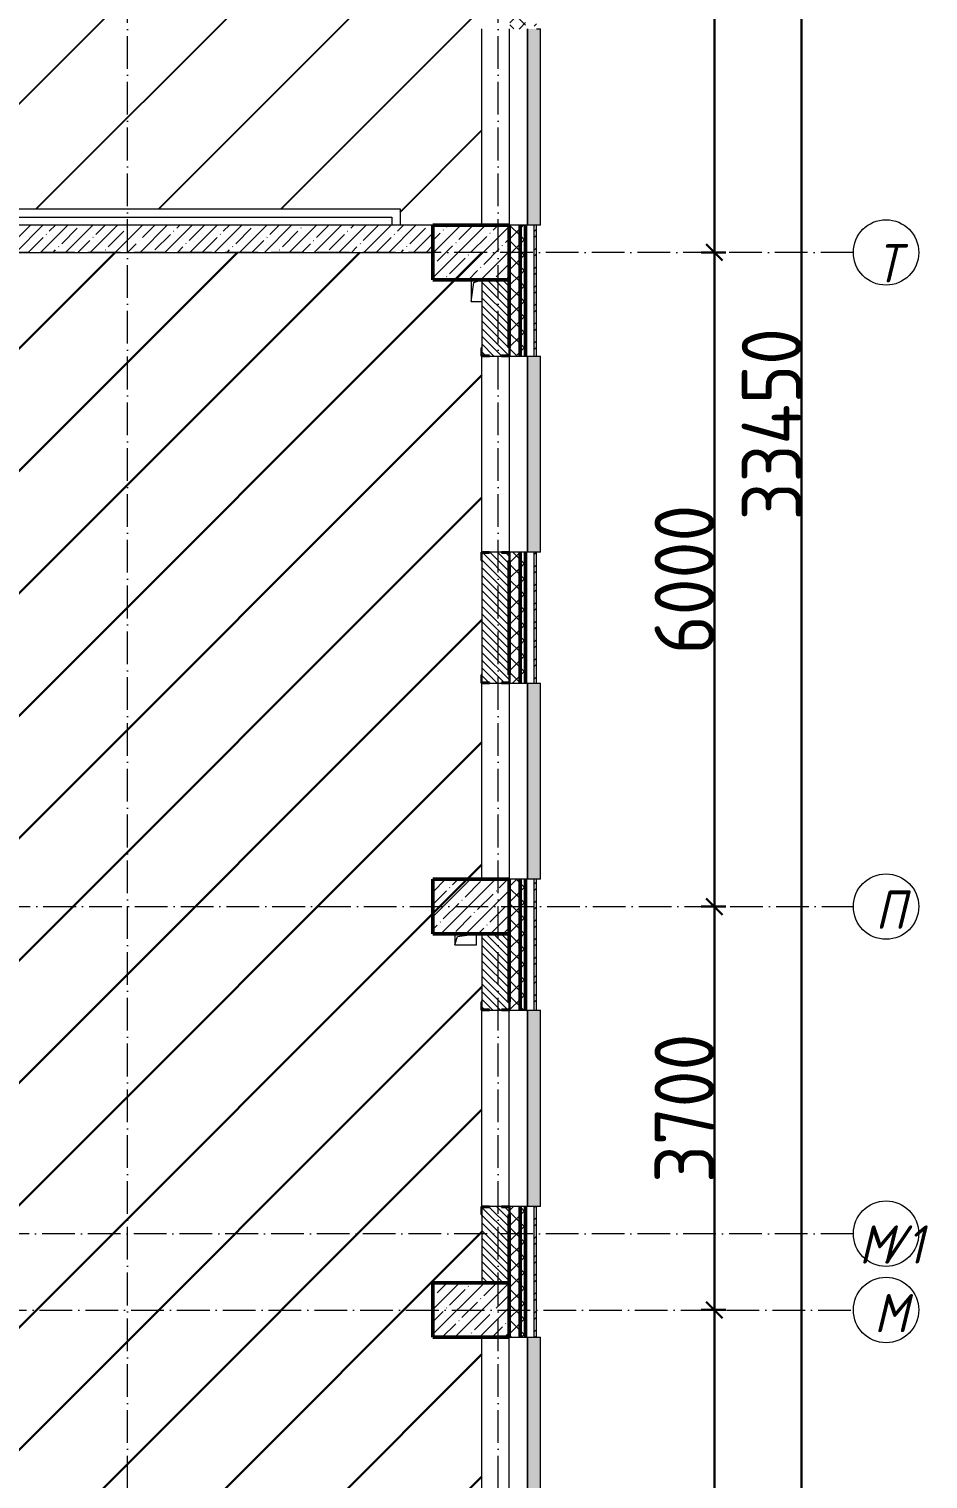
# Model space of a CAD drawing. Header units: millimetres. Extents: x -17017 to 628417, y -109036 to 199237.
# Drawn here: x 302916 to 311163, y -65632 to -52332 of the extents above; entities that cross this region are included whole.
import ezdxf

# ---------------------------------------------------------------- set-up
doc = ezdxf.new("R2010")
doc.units = ezdxf.units.MM
doc.linetypes.add('50_200_ШТРИХ_1Т_ш5_п1_п1_', pattern=[700, 500, -100, 0, -100])
for name, color, linetype, lineweight in [('A-____-____-DIMS', 7, 'Continuous', 9), ('A-DETL-____-OTLN-4', 7, 'Continuous', 18), ('A-GENM-____-MCUT', 7, 'Continuous', 25), ('A-GENM-____-OTLN', 7, 'Continuous', 9), ('A-GENM-____-OTLN-1', 7, 'Continuous', 25), ('A-GLAZ-____-OTLN', 7, 'Continuous', 9), ('A-WALL-____-MCUT-1', 7, 'Continuous', 9), ('A-WALL-____-MCUT-2', 7, 'Continuous', 50), ('A-WALL-____-MCUT-3', 7, 'Continuous', 9), ('A-WALL-____-OTLN', 7, 'Continuous', 9), ('A-WALL-____-PATT-1', 7, 'Continuous', 9), ('A-WALL-FNSH-MCUT-1', 7, 'Continuous', 9), ('S-COLS-____-MCUT', 7, 'Continuous', 50), ('S-COLS-____-OTLN', 7, 'Continuous', 9), ('S-GRID-____-IDEN', 7, 'Continuous', 9), ('S-GRID-____-OTLN-1', 7, '50_200_ШТРИХ_1Т_ш5_п1_п1_', 9), ('стяжа', 7, 'Continuous', 30)]:
    doc.layers.add(name, color=color, linetype=linetype, lineweight=lineweight)
doc.layers.add('A-GLAZ-____-OTLN-1', color=7, linetype='Continuous', lineweight=9, true_color=0xc0c0c0)
doc.styles.add('ISOCPEUR_I', font='isocpeui.ttf', dxfattribs={"width": 0.9, "height": 2.5})
doc.styles.add('ISOCPEUR_I_9', font='isocpeui.ttf', dxfattribs={"width": 0.9, "height": 250})
doc.styles.add('СПДС', font='isocpeur.ttf', dxfattribs={"width": 0.9})
doc.dimstyles.new('ISO-2_5_0_9К_БОЛЬШОЙ_ОСИ', dxfattribs={"dimscale": 304.8, "dimtxt": 248.995294, "dimasz": 0.492126, "dimexe": 0.393701, "dimexo": 0, "dimgap": 0, "dimtad": 1, "dimdec": 0, "dimzin": 0, "dimdsep": 46, "dimtxsty": 'ISOCPEUR_I_9', "dimblk1": 'OBLIQUE', "dimblk2": 'OBLIQUE', "dimsah": 1, "dimcen": 0.09, "dimdle": 0.393701, "dimazin": 0, "dimtfac": 1, "dimtdec": 4, "dimtix": 1, "dimtmove": 0, "dimatfit": 3, "dimfxl": 1, "dimtvp": 1, "dimtolj": 1, "dimtzin": 0, "dimarcsym": 2})
pattern_1 = [(45, (283770.71, -86863.46), (-70.71068, 70.71068), []), (135, (283770.71, -86863.46), (-70.71068, -70.71068), [])]
pattern_2 = [(135, (283770.707, -86863.456), (-35.35534, -35.35534), [])]

# ---------------------------------------------------------------- blocks, each defined once
blk = doc.blocks.new('BSC_Колонна _Прямоугольная - 500х700-25976089-АР1_План отверстий 3 этажа в осях 1-64_А-ГГ')
at = {"layer": 'S-COLS-____-OTLN'}
h = blk.add_hatch(dxfattribs=at)
h.set_pattern_fill('FP_40', color=256, style=0, pattern_type=2)
h.set_pattern_definition([(315, (-32481.04, 23200), (114.04925, 114.04925), []), (315, (-32481.04, 23085.95), (114.04925, 114.04925), [201.613, -40.323, 3.353, -36.97])])
h.paths.add_polyline_path([(-250, 350), (-250, -350), (250, -350), (250, 350)], flags=0)
at = {"layer": 'S-COLS-____-MCUT'}
for p, q in [((250, 350), (-250, 350)), ((-250, 350), (-250, -350)), ((250, -350), (250, 350)), ((-250, -350), (250, -350))]:
    blk.add_line(p, q, dxfattribs=at)
blk = doc.blocks.new('BSC_Колонна _Прямоугольная - 500х700-V126-АР1_План отверстий 3 этажа в осях 1-64_А-ГГ')
at = {"layer": 'S-COLS-____-OTLN'}
h = blk.add_hatch(dxfattribs=at)
h.set_pattern_fill('FP_149', color=256, style=0, pattern_type=2)
h.set_pattern_definition([(315, (-22781.04, 23200), (114.04925, 114.04925), []), (315, (-22781.04, 23085.95), (114.04925, 114.04925), [201.613, -40.323, 3.353, -36.97])])
h.paths.add_polyline_path([(-250, 350), (-250, -350), (250, -350), (250, 350)], flags=0)
at = {"layer": 'S-COLS-____-MCUT'}
for p, q in [((250, 350), (-250, 350)), ((-250, 350), (-250, -350)), ((250, -350), (250, 350)), ((-250, -350), (250, -350))]:
    blk.add_line(p, q, dxfattribs=at)
blk = doc.blocks.new('BSC_Колонна _Прямоугольная - 500х700-V127-АР1_План отверстий 3 этажа в осях 1-64_А-ГГ')
at = {"layer": 'S-COLS-____-OTLN'}
h = blk.add_hatch(dxfattribs=at)
h.set_pattern_fill('FP_150', color=256, style=0, pattern_type=2)
h.set_pattern_definition([(315, (-26481.04, 23200), (114.04925, 114.04925), []), (315, (-26481.04, 23085.95), (114.04925, 114.04925), [201.613, -40.323, 3.353, -36.97])])
h.paths.add_polyline_path([(-250, 237), (-250, -350), (250, -350), (250, 350), (-250, 350)], flags=0)
at = {"layer": 'S-COLS-____-MCUT'}
for p, q in [((250, 350), (-250, 350)), ((-250, 350), (-250, -350)), ((250, -350), (250, 350)), ((-250, -350), (250, -350))]:
    blk.add_line(p, q, dxfattribs=at)
blk = doc.blocks.new('Фахверк_СКБ_Уголок - 250_2700-27497298-АР1_План отверстий 3 этажа в осях 1-64_А-ГГ')
at = {"layer": 'A-GENM-____-MCUT'}
for p, q in [((200, 181), (125, 181)), ((125, 181), (125, 106)), ((131, 106), (131, 175)), ((131, 175), (200, 175)), ((200, 175), (200, 181)), ((125, 106), (131, 106)), ((131, -6), (125, -6)), ((125, -6), (125, -81)), ((125, -81), (200, -81)), ((131, -75), (131, -6)), ((200, -75), (131, -75)), ((200, -81), (200, -75))]:
    blk.add_line(p, q, dxfattribs=at)
blk = doc.blocks.new('AR_Отверстие прямоугольное _в плите_ - AR_Отверстие прямоугольное _в плите_-30510803-АР1_План отверстий 3 этажа в осях 1-64_А-ГГ')
at = {"layer": 'A-GENM-____-OTLN'}
for p, q in [((-50, 100), (-50, -100)), ((-50, -100), (-25, 75)), ((-25, 75), (50, 100)), ((-50, -100), (50, -100))]:
    blk.add_line(p, q, dxfattribs=at)
blk = doc.blocks.new('AR_Отверстие прямоугольное _в плите_ - AR_Отверстие прямоугольное _в плите_-V183-АР1_План отверстий 3 этажа в осях 1-64_А-ГГ')
at = {"layer": 'A-GENM-____-OTLN'}
for p, q in [((-100, 50), (-100, -50)), ((-100, -50), (-75, 25)), ((-75, 25), (100, 50)), ((100, -50), (100, 50)), ((-100, -50), (100, -50))]:
    blk.add_line(p, q, dxfattribs=at)
blk = doc.blocks.new('Отлив_СКБ - Отлив витража_120_НВФ-31885687-АР1_План отверстий 3 этажа в осях 1-64_А-ГГ')
at = {"layer": 'A-GLAZ-____-OTLN-1'}
for points in [[(0, 0), (0, -2), (1800, -2), (1800, 0), (534, 0)], [(0, -2), (0, -120), (1800, -120), (1800, -2), (534, -2)]]:
    blk.add_hatch(color=256, dxfattribs=at).paths.add_polyline_path(points, flags=0)
at = {"layer": 'A-GLAZ-____-OTLN'}
for p, q in [((0, 0), (1800, 0)), ((1800, -2), (0, -2)), ((0, -120), (0, -83)), ((0, -120), (1800, -120)), ((1800, -83), (1800, -120))]:
    blk.add_line(p, q, dxfattribs=at)
blk = doc.blocks.new('Ось сетки - Круг_Ø6_00__ISO-2_5_0_9K_-25732049-АР1_План отверстий 3 этажа в осях 1-64_А-ГГ')
at = {"layer": 'S-GRID-____-IDEN'}
blk.add_circle((0, 0), 3, dxfattribs=at)
blk = doc.blocks.new('_Oblique')
at = {"color": 0, "linetype": 'ByBlock', "lineweight": -2}
blk.add_line((-0.5, -0.5), (0.5, 0.5), dxfattribs=at)
blk = doc.blocks.new('*D2968')
at = {"layer": 'A-____-____-DIMS', "color": 0, "lineweight": -2, "transparency": 16777216}
for p, q in [((309203, -48262), (309203, -54502)), ((309309, -48382), (309083, -48382)), ((309309, -54382), (309083, -54382))]:
    blk.add_line(p, q, dxfattribs=at)
at = {"layer": 'Defpoints', "color": 0, "transparency": 16777216}
for p in [(309309, -48382), (309203, -54382), (309309, -54382)]:
    blk.add_point(p, dxfattribs=at)
at = {"layer": 'A-____-____-DIMS', "color": 0, "lineweight": -2, "transparency": 16777216, "xscale": 150, "yscale": 150, "zscale": 150}
for p, rotation in [((309203, -48382), 90), ((309203, -54382), 270)]:
    blk.add_blockref('_Oblique', p, dxfattribs=dict(at, rotation=rotation))
at = {"layer": 'A-____-____-DIMS', "color": 0, "transparency": 16777216, "insert": (308929, -51382), "char_height": 548.6, "attachment_point": 5, "rotation": 90, "style": 'СПДС'}
blk.add_mtext('\\A1;6000', dxfattribs=at)
blk = doc.blocks.new('*D2969')
at = {"layer": 'A-____-____-DIMS', "color": 0, "lineweight": -2, "transparency": 16777216}
for p, q in [((309203, -54262), (309203, -60502)), ((309309, -54382), (309083, -54382)), ((309309, -60382), (309083, -60382))]:
    blk.add_line(p, q, dxfattribs=at)
at = {"layer": 'Defpoints', "color": 0, "transparency": 16777216}
for p in [(309309, -54382), (309203, -60382), (309309, -60382)]:
    blk.add_point(p, dxfattribs=at)
at = {"layer": 'A-____-____-DIMS', "color": 0, "lineweight": -2, "transparency": 16777216, "xscale": 150, "yscale": 150, "zscale": 150}
for p, rotation in [((309203, -54382), 90), ((309203, -60382), 270)]:
    blk.add_blockref('_Oblique', p, dxfattribs=dict(at, rotation=rotation))
at = {"layer": 'A-____-____-DIMS', "color": 0, "transparency": 16777216, "insert": (308929, -57382), "char_height": 548.6, "attachment_point": 5, "rotation": 90, "style": 'СПДС'}
blk.add_mtext('\\A1;6000', dxfattribs=at)
blk = doc.blocks.new('*D2970')
at = {"layer": 'A-____-____-DIMS', "color": 0, "lineweight": -2, "transparency": 16777216}
for p, q in [((309203, -60262), (309203, -64202)), ((309309, -60382), (309083, -60382)), ((309309, -64082), (309083, -64082))]:
    blk.add_line(p, q, dxfattribs=at)
at = {"layer": 'Defpoints', "color": 0, "transparency": 16777216}
for p in [(309309, -60382), (309203, -64082), (309309, -64082)]:
    blk.add_point(p, dxfattribs=at)
at = {"layer": 'A-____-____-DIMS', "color": 0, "lineweight": -2, "transparency": 16777216, "xscale": 150, "yscale": 150, "zscale": 150}
for p, rotation in [((309203, -60382), 90), ((309203, -64082), 270)]:
    blk.add_blockref('_Oblique', p, dxfattribs=dict(at, rotation=rotation))
at = {"layer": 'A-____-____-DIMS', "color": 0, "transparency": 16777216, "insert": (308929, -62232), "char_height": 548.6, "attachment_point": 5, "rotation": 90, "style": 'СПДС'}
blk.add_mtext('\\A1;3700', dxfattribs=at)
blk = doc.blocks.new('*D2971')
at = {"layer": 'A-____-____-DIMS', "color": 0, "lineweight": -2, "transparency": 16777216}
for p, q in [((309203, -63962), (309203, -69502)), ((309309, -64082), (309083, -64082)), ((309309, -69382), (309083, -69382))]:
    blk.add_line(p, q, dxfattribs=at)
at = {"layer": 'Defpoints', "color": 0, "transparency": 16777216}
for p in [(309309, -64082), (309203, -69382), (309309, -69382)]:
    blk.add_point(p, dxfattribs=at)
at = {"layer": 'A-____-____-DIMS', "color": 0, "lineweight": -2, "transparency": 16777216, "xscale": 150, "yscale": 150, "zscale": 150}
for p, rotation in [((309203, -64082), 90), ((309203, -69382), 270)]:
    blk.add_blockref('_Oblique', p, dxfattribs=dict(at, rotation=rotation))
at = {"layer": 'A-____-____-DIMS', "color": 0, "transparency": 16777216, "insert": (308929, -66732), "char_height": 548.6, "attachment_point": 5, "rotation": 90, "style": 'СПДС'}
blk.add_mtext('\\A1;5300', dxfattribs=at)
blk = doc.blocks.new('*D2973')
at = {"layer": 'A-____-____-DIMS', "color": 0, "lineweight": -2, "transparency": 16777216}
for p, q in [((309897, -39232), (310123, -39232)), ((310003, -72802), (310003, -39112)), ((309897, -72682), (310123, -72682))]:
    blk.add_line(p, q, dxfattribs=at)
at = {"layer": 'Defpoints', "color": 0, "transparency": 16777216}
for p in [(309897, -39232), (310003, -39232), (309897, -72682)]:
    blk.add_point(p, dxfattribs=at)
at = {"layer": 'A-____-____-DIMS', "color": 0, "lineweight": -2, "transparency": 16777216, "xscale": 150, "yscale": 150, "zscale": 150}
for p, rotation in [((310003, -39232), 90), ((310003, -72682), 270)]:
    blk.add_blockref('_Oblique', p, dxfattribs=dict(at, rotation=rotation))
at = {"layer": 'A-____-____-DIMS', "color": 0, "transparency": 16777216, "insert": (309729, -55957), "char_height": 548.6, "attachment_point": 5, "rotation": 90, "style": 'СПДС'}
blk.add_mtext('\\A1;33450', dxfattribs=at)
blk = doc.blocks.new('3эт')
at = {"layer": 'S-GRID-____-OTLN-1', "color": 251, "ltscale": 0.6, "true_color": 0x636466}
for p, q in [((303820.7, -91346.1), (303820.7, -36982.5)), ((307220.7, -91346.1), (307220.7, -36982.5)), ((310478.4, -54382.4), (279101.9, -54382.4)), ((279101.9, -60382.4), (310478.4, -60382.4)), ((310478.4, -63382.4), (279101.9, -63382.4)), ((291670.7, -64082.4), (310478.4, -64082.4))]:
    blk.add_line(p, q, dxfattribs=at)
at = {"layer": 'S-GRID-____-IDEN', "char_height": 350, "attachment_point": 1, "style": 'ISOCPEUR_I'}
for s, insert, width in [('\\fISOCPEUR|b0|i1|c204|p34|;\\W.9;Т', (310685.6, -54306.3), 223.671), ('\\fISOCPEUR|b0|i1|c204|p34|;\\W.9;П', (310680.5, -60235.8), 223.671), ('\\fISOCPEUR|b0|i1|c204|p34|;\\W.9;М', (310530.8, -63306.3), 252.532), ('/1', (310739.2, -63306.3), 346.329), ('\\fISOCPEUR|b0|i1|c204|p34|;\\W.9;М', (310668.8, -63935.8), 252.532)]:
    blk.add_mtext(s, dxfattribs=dict(at, insert=insert, width=width))
at = {"layer": 'A-____-____-DIMS'}
for base, p1, p2, override, picture, middle in [((310003.2, -39232.4), (309897.2, -72682.4), (309897.2, -39232.4), {"dimtxt": 1.8, "dimpost": '<>', "dimtxsty": 'СПДС', "dimfxl": 33450}, '*D2973', (309728.9, -55957.4)), ((309203.2, -54382.4), (309309.3, -48382.4), (309309.3, -54382.4), {"dimtxt": 1.8, "dimpost": '<>', "dimtxsty": 'СПДС', "dimfxl": 6000}, '*D2968', (308928.9, -51382.4)), ((309203.2, -60382.4), (309309.3, -54382.4), (309309.3, -60382.4), {"dimtxt": 1.8, "dimpost": '<>', "dimtxsty": 'СПДС', "dimfxl": 6000}, '*D2969', (308928.9, -57382.4)), ((309203.2, -64082.4), (309309.3, -60382.4), (309309.3, -64082.4), {"dimtxt": 1.8, "dimpost": '<>', "dimtxsty": 'СПДС', "dimfxl": 3700}, '*D2970', (308928.9, -62232.4)), ((309203.2, -69382.4), (309309.3, -64082.4), (309309.3, -69382.4), {"dimtxt": 1.8, "dimpost": '<>', "dimtxsty": 'СПДС', "dimfxl": 5300}, '*D2971', (308928.9, -66732.4))]:
    dim = blk.add_linear_dim(base=base, p1=p1, p2=p2, angle=90, dimstyle='ISO-2_5_0_9К_БОЛЬШОЙ_ОСИ', override=override, dxfattribs=at)
    dim.commit()
    dim.dimension.update_dxf_attribs({"geometry": picture, "text_midpoint": middle})

msp = doc.modelspace()

# ---------------------------------------------------------------- hatches: boundary and pattern name
h = msp.add_hatch()
h.set_pattern_fill('ANSI31', color=5, scale=250)
h.paths.add_polyline_path([(307071, -46332), (307065, -46332), (307065, -46257), (307066, -45932), (306971, -45932), (306971, -45532), (307071, -45532), (307071, -45157), (307065, -45157), (307065, -45082), (307071, -43282), (306821, -43282), (306821, -43032), (305921, -43032), (305921, -43682), (303971, -43682), (303921, -43682), (302471, -43682), (302071, -43682), (299571, -43682), (299571, -43032), (298671, -43032), (298671, -44482), (298327, -44482), (298327, -44532), (298321, -44562), (298321, -44532), (298252, -44532), (298190, -44532), (298121, -44532), (298121, -45357), (298121, -45426), (298190, -45426), (298252, -45427), (298252, -45426), (298321, -45426), (298321, -45357), (298327, -45357), (298327, -45482), (298571, -45482), (298571, -51957), (298577, -51957), (298577, -52032), (298571, -52332), (298571, -52732), (298571, -53732), (298577, -53732), (298577, -53807), (298573, -53982), (306321, -53982), (306321, -54132), (306621, -54132), (307071, -54132), (307071, -52332), (307065, -52332), (307065, -52257), (307071, -51207), (307065, -51207), (307065, -51132), (307071, -49332), (307065, -49332), (307065, -49257), (307069, -48832), (306971, -48832), (306971, -48632), (306621, -48632), (306621, -48132), (307071, -48132)])
h.paths.add_polyline_path([(301408, -49557), (303066, -49557), (303066, -48357), (301408, -48357)], flags=24)
at = {"layer": 'A-WALL-____-PATT-1'}
h = msp.add_hatch(dxfattribs=at)
h.set_pattern_fill('FP_1', color=256, style=0, pattern_type=2)
h.set_pattern_definition(pattern_1)
h.paths.add_polyline_path([(307421, -77332), (307421, -75132), (307327, -75132), (307327, -75207), (307321, -75207), (307321, -77332)], flags=0)
h.paths.add_polyline_path([(307421, -73332), (307421, -72132), (307327, -72132), (307327, -72207), (307321, -72207), (307321, -73257), (307327, -73257), (307327, -73332)], flags=0)
h.paths.add_polyline_path([(307421, -70332), (307421, -69132), (307321, -69132), (307321, -70257), (307327, -70257), (307327, -70332)], flags=0)
h.paths.add_polyline_path([(307421, -67332), (307421, -66132), (307327, -66132), (307327, -66207), (307321, -66207), (307321, -67257), (307327, -67257), (307327, -67332)], flags=0)
h.paths.add_polyline_path([(307321, -64332), (307421, -64332), (307421, -63132), (307327, -63132), (307327, -63207), (307321, -63207), (307321, -63832)], flags=0)
h.paths.add_polyline_path([(307327, -61332), (307421, -61332), (307421, -60132), (307321, -60132), (307321, -61257), (307327, -61257), (307327, -61326)], flags=0)
h.paths.add_polyline_path([(307327, -58332), (307421, -58332), (307421, -57132), (307327, -57132), (307327, -57207), (307321, -57207), (307321, -58257), (307327, -58257), (307327, -58326)], flags=0)
h.paths.add_polyline_path([(307327, -55332), (307421, -55332), (307421, -54132), (307321, -54132), (307321, -55257), (307327, -55257), (307327, -55326)], flags=0)
h.paths.add_polyline_path([(307421, -52332), (307421, -51132), (307327, -51132), (307327, -51207), (307321, -51207), (307321, -52257), (307327, -52257), (307327, -52332)], flags=0)
h.paths.add_polyline_path([(307327, -49332), (307421, -49332), (307421, -48132), (307321, -48132), (307321, -49257), (307327, -49257), (307327, -49326)], flags=0)
h.paths.add_polyline_path([(307421, -46332), (307421, -45082), (307327, -45082), (307327, -45157), (307321, -45157), (307321, -46257), (307327, -46257), (307327, -46332)], flags=0)
h.paths.add_polyline_path([(307421, -43282), (307421, -39132), (307321, -39132), (307321, -43282)], flags=0)
h = msp.add_hatch(dxfattribs=at)
h.set_pattern_fill('FP_1', color=256, style=0, pattern_type=2)
h.set_pattern_definition(pattern_1)
h.paths.add_polyline_path([(307471, -77332), (307471, -75132), (307421, -75132), (307421, -77332)], flags=0)
h.paths.add_polyline_path([(307471, -73332), (307471, -72132), (307421, -72132), (307421, -73332)], flags=0)
h.paths.add_polyline_path([(307471, -70332), (307471, -69132), (307421, -69132), (307421, -70332)], flags=0)
h.paths.add_polyline_path([(307471, -67332), (307471, -66132), (307421, -66132), (307421, -67332)], flags=0)
h.paths.add_polyline_path([(307471, -64332), (307471, -63132), (307421, -63132), (307421, -64332)], flags=0)
h.paths.add_polyline_path([(307421, -61332), (307471, -61332), (307471, -60132), (307421, -60132), (307421, -60328)], flags=0)
h.paths.add_polyline_path([(307421, -58332), (307471, -58332), (307471, -57132), (307421, -57132)], flags=0)
h.paths.add_polyline_path([(307471, -55332), (307471, -54132), (307421, -54132), (307421, -55332)], flags=0)
h.paths.add_polyline_path([(307421, -52332), (307471, -52332), (307471, -51132), (307421, -51132), (307421, -51728)], flags=0)
h.paths.add_polyline_path([(307421, -49332), (307471, -49332), (307471, -48132), (307421, -48132), (307421, -48288)], flags=0)
h.paths.add_polyline_path([(307471, -46332), (307471, -45082), (307421, -45082), (307421, -46332)], flags=0)
h.paths.add_polyline_path([(307471, -43282), (307471, -39132), (307421, -39132), (307421, -43282)], flags=0)
h = msp.add_hatch(dxfattribs=at)
h.set_pattern_fill('FP_3', color=256, style=0, pattern_type=2)
h.set_pattern_definition([(45, (283770.71, -86863.46), (-85.5366, 85.5366), []), (45, (283827.73, -86863.46), (-85.5366, 85.5366), [])])
h.paths.add_polyline_path([(307551, -77142), (307571, -77142), (307571, -75132), (307551, -75132), (307551, -77099)], flags=0)
h.paths.add_polyline_path([(307571, -73332), (307571, -72132), (307551, -72132), (307551, -73332)], flags=0)
h.paths.add_polyline_path([(307571, -70332), (307571, -69132), (307551, -69132), (307551, -70332)], flags=0)
h.paths.add_polyline_path([(307571, -67332), (307571, -66132), (307551, -66132), (307551, -67332)], flags=0)
h.paths.add_polyline_path([(307551, -64332), (307571, -64332), (307571, -63132), (307551, -63132)], flags=0)
h.paths.add_polyline_path([(307571, -61332), (307571, -60132), (307551, -60132), (307551, -61332)], flags=0)
h.paths.add_polyline_path([(307571, -58332), (307571, -57132), (307551, -57132), (307551, -58332)], flags=0)
h.paths.add_polyline_path([(307551, -55332), (307571, -55332), (307571, -54132), (307551, -54132), (307551, -55168)], flags=0)
h.paths.add_polyline_path([(307571, -52332), (307571, -51132), (307551, -51132), (307551, -52332)], flags=0)
h.paths.add_polyline_path([(307571, -49332), (307571, -48132), (307551, -48132), (307551, -49332)], flags=0)
h.paths.add_polyline_path([(307551, -46332), (307571, -46332), (307571, -45312), (307551, -45312), (307551, -45708)], flags=0)
h = msp.add_hatch(dxfattribs=at)
h.set_pattern_fill('FP_38', color=256, style=0, pattern_type=2)
h.set_pattern_definition([(45, (283770.7, -86863.46), (-114.04925, 114.04925), []), (45, (283884.76, -86863.46), (-114.04925, 114.04925), [201.612, -40.322, 3.353, -36.97])])
h.paths.add_polyline_path([(306621, -54382), (306621, -54132), (300221, -54132), (300221, -54382), (304967, -54382)], flags=0)
h.paths.add_polyline_path([(299071, -54382), (299071, -54132), (298371, -54132), (298371, -54382)], flags=0)
h = msp.add_hatch(dxfattribs=at)
h.set_pattern_fill('FP_6', color=256, style=0, pattern_type=2)
h.set_pattern_definition(pattern_2)
h.paths.add_polyline_path([(307252, -58332), (307252, -58326), (307321, -58326), (307321, -57138), (307252, -57138), (307252, -57132), (307140, -57132), (307140, -57138), (307071, -57138), (307071, -58326), (307140, -58326), (307140, -58332)], flags=0)
h.paths.add_polyline_path([(307252, -55332), (307252, -55326), (307321, -55326), (307321, -54632), (307071, -54632), (307071, -55326), (307140, -55326), (307140, -55332)], flags=0)
h = msp.add_hatch(dxfattribs=at)
h.set_pattern_fill('FP_6', color=256, style=0, pattern_type=2)
h.set_pattern_definition(pattern_2)
h.paths.add_polyline_path([(307140, -63832), (307321, -63832), (307321, -63138), (307252, -63138), (307252, -63132), (307140, -63132), (307140, -63138), (307071, -63138), (307071, -63832)], flags=0)
h.paths.add_polyline_path([(307140, -61332), (307252, -61332), (307252, -61326), (307321, -61326), (307321, -60632), (307071, -60632), (307071, -61326), (307140, -61326)], flags=0)
at = {"layer": 'стяжа'}
h = msp.add_hatch(dxfattribs=at)
h.set_pattern_fill('ANSI31', color=3, scale=250)
h.paths.add_polyline_path([(301971, -61332), (293571, -61332), (293571, -74982), (301241, -74982)])
h.paths.add_polyline_path([(298821, -60532), (301971, -60532), (301971, -61332), (298821, -61332)])
h.paths.add_polyline_path([(301971, -57632), (298221, -57632), (298221, -60532), (301971, -60532)])
h.paths.add_polyline_path([(301971, -54382), (307071, -54382), (307071, -76832), (301171, -76957)])

# ---------------------------------------------------------------- linework, layer by layer
at = {"layer": 'A-DETL-____-OTLN-4'}
for p, q in [((298571, -53982), (306321, -53982)), ((306321, -53982), (306321, -54132)), ((298571, -54057), (306246, -54057)), ((306246, -54057), (306246, -54132))]:
    msp.add_line(p, q, dxfattribs=at)
at = {"layer": 'A-WALL-____-MCUT-1'}
for p, q in [((306621, -54132), (300221, -54132)), ((300221, -54382), (306621, -54382))]:
    msp.add_line(p, q, dxfattribs=at)
at = {"layer": 'A-WALL-____-MCUT-2'}
for p, q in [((307421, -55332), (307421, -54132)), ((307471, -55332), (307471, -54132)), ((307321, -54632), (307321, -55257)), ((307421, -58332), (307421, -57132)), ((307471, -58332), (307471, -57132)), ((307321, -57207), (307321, -58257)), ((307421, -61332), (307421, -60132)), ((307471, -61332), (307471, -60132)), ((307321, -60632), (307321, -61257)), ((307421, -64332), (307421, -63132)), ((307471, -64332), (307471, -63132)), ((307321, -63207), (307321, -63832))]:
    msp.add_line(p, q, dxfattribs=at)
at = {"layer": 'A-WALL-____-MCUT-3'}
for p, q in [((307551, -54132), (307321, -54132)), ((307551, -55332), (307551, -54132)), ((307071, -54632), (307071, -55257)), ((307140, -55332), (307252, -55332)), ((307327, -55332), (307551, -55332)), ((307252, -57132), (307140, -57132)), ((307551, -57132), (307327, -57132)), ((307551, -58332), (307551, -57132)), ((307071, -57207), (307071, -58257)), ((307140, -58332), (307252, -58332)), ((307327, -58332), (307551, -58332)), ((307551, -60132), (307321, -60132)), ((307551, -61332), (307551, -60132)), ((307071, -60632), (307071, -61257)), ((307140, -61332), (307252, -61332)), ((307327, -61332), (307551, -61332)), ((307252, -63132), (307140, -63132)), ((307551, -63132), (307327, -63132)), ((307551, -64332), (307551, -63132)), ((307071, -63207), (307071, -63832)), ((307321, -64332), (307551, -64332))]:
    msp.add_line(p, q, dxfattribs=at)
at = {"layer": 'A-WALL-____-OTLN'}
for p, q in [((307071, -54132), (307071, -52332)), ((307321, -52332), (307321, -54132)), ((307071, -57132), (307071, -55332)), ((307321, -55332), (307321, -57132)), ((307071, -60132), (307071, -58332)), ((307321, -58332), (307321, -60132)), ((307071, -63132), (307071, -61332)), ((307321, -63132), (307321, -61332)), ((307071, -66132), (307071, -64332)), ((307321, -66132), (307321, -64332))]:
    msp.add_line(p, q, dxfattribs=at)
at = {"layer": 'A-WALL-FNSH-MCUT-1'}
for p, q in [((307571, -54132), (307551, -54132)), ((307571, -55332), (307571, -54132)), ((307551, -55332), (307571, -55332)), ((307571, -57132), (307551, -57132)), ((307571, -58332), (307571, -57132)), ((307551, -58332), (307571, -58332)), ((307571, -60132), (307551, -60132)), ((307571, -61332), (307571, -60132)), ((307551, -61332), (307571, -61332)), ((307571, -63132), (307551, -63132)), ((307571, -64332), (307571, -63132)), ((307551, -64332), (307571, -64332))]:
    msp.add_line(p, q, dxfattribs=at)

# ---------------------------------------------------------------- block references
at = {"layer": 'A-GENM-____-OTLN'}
for name, p in [('AR_Отверстие прямоугольное _в плите_ - AR_Отверстие прямоугольное _в плите_-30510803-АР1_План отверстий 3 этажа в осях 1-64_А-ГГ', (307021, -54732)), ('AR_Отверстие прямоугольное _в плите_ - AR_Отверстие прямоугольное _в плите_-V183-АР1_План отверстий 3 этажа в осях 1-64_А-ГГ', (306921, -60682))]:
    msp.add_blockref(name, p, dxfattribs=at)
at = {"layer": 'A-GENM-____-OTLN-1'}
for p, rotation in [((307246, -55457), 89.99999999999991), ((307146, -57007), 269.9999999999999), ((307246, -58457), 89.99999999999991), ((307246, -61457), 89.99999999999991), ((307146, -63007), 269.9999999999999)]:
    msp.add_blockref('Фахверк_СКБ_Уголок - 250_2700-27497298-АР1_План отверстий 3 этажа в осях 1-64_А-ГГ', p, dxfattribs=dict(at, rotation=rotation))
at = {"layer": 'A-GLAZ-____-OTLN', "rotation": 89.99999999999932}
for p in [(307488, -54132), (307488, -57132), (307488, -60132), (307488, -63132), (307488, -66132)]:
    msp.add_blockref('Отлив_СКБ - Отлив витража_120_НВФ-31885687-АР1_План отверстий 3 этажа в осях 1-64_А-ГГ', p, dxfattribs=at)
at = {"layer": 'S-COLS-____-OTLN', "rotation": 89.9999999999999}
for name, p in [('BSC_Колонна _Прямоугольная - 500х700-25976089-АР1_План отверстий 3 этажа в осях 1-64_А-ГГ', (306971, -54382)), ('BSC_Колонна _Прямоугольная - 500х700-V127-АР1_План отверстий 3 этажа в осях 1-64_А-ГГ', (306971, -60382)), ('BSC_Колонна _Прямоугольная - 500х700-V126-АР1_План отверстий 3 этажа в осях 1-64_А-ГГ', (306971, -64082))]:
    msp.add_blockref(name, p, dxfattribs=at)
at = {"layer": 'S-GRID-____-IDEN', "xscale": 99.99999999999993, "yscale": 99.99999999999993, "zscale": 99.99999999999993}
for p, rotation in [((310778, -54382), 89.9999999999998), ((310778, -60382), 269.9999999999996), ((310778, -63382), 89.9999999999998), ((310778, -64082), 269.9999999999996)]:
    msp.add_blockref('Ось сетки - Круг_Ø6_00__ISO-2_5_0_9K_-25732049-АР1_План отверстий 3 этажа в осях 1-64_А-ГГ', p, dxfattribs=dict(at, rotation=rotation))
at = {"layer": 'стяжа'}
msp.add_blockref('3эт', (0, 0), dxfattribs=at)

doc.saveas('drawing.dxf')
